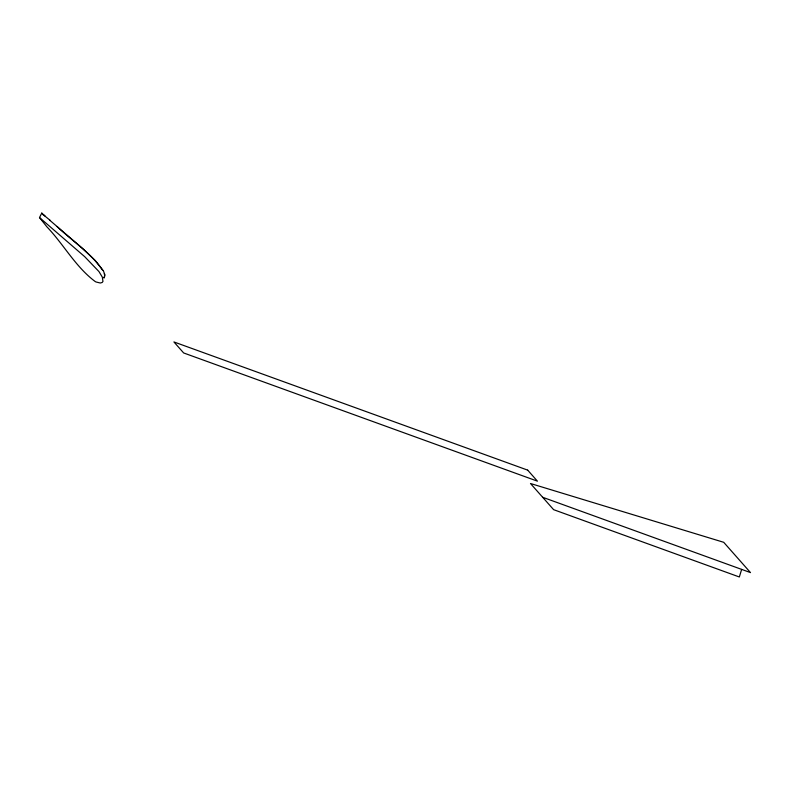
<?xml version="1.0" encoding="UTF-8"?>
<svg xmlns="http://www.w3.org/2000/svg" width="790" height="790" viewBox="0 0 790 790"><rect width="100%" height="100%" fill="white"/><g stroke="black" fill="none" stroke-linecap="round" stroke-linejoin="round"><path stroke-width="1.19" d="M741.652 569.393L739.341 576.976L553.622 509.669L530.485 483.51L723.719 542.305L750.5 572.602L542.661 497.275M104.468 276.658L103.707 277.734M104.122 277.971L105.021 275.157L103.401 270.871L95.254 260.493L82.634 248.544L49.513 220.035M41.781 213.093L39.5 217.546L84.698 256.671L98.957 271.562L102.315 277.112L102.967 281.428L102.177 282.484L100.291 283.008L96.113 282A2.963 0.494 23.3 0 1 95.205 281.536C75.583 266.951 63.605 244.278 46.926 226.858L39.52 217.586M41.791 213.103L45.07 216.055M50.274 220.469L43.045 214.505L43.825 215.492M56.959 226.434C72.246 240.989 90.85 252.859 102.858 270.536M104.27 273.676L104.556 274.871M527.69 470.139L173.919 341.942L183.655 352.952L537.427 481.159L527.69 470.139"/></g></svg>
